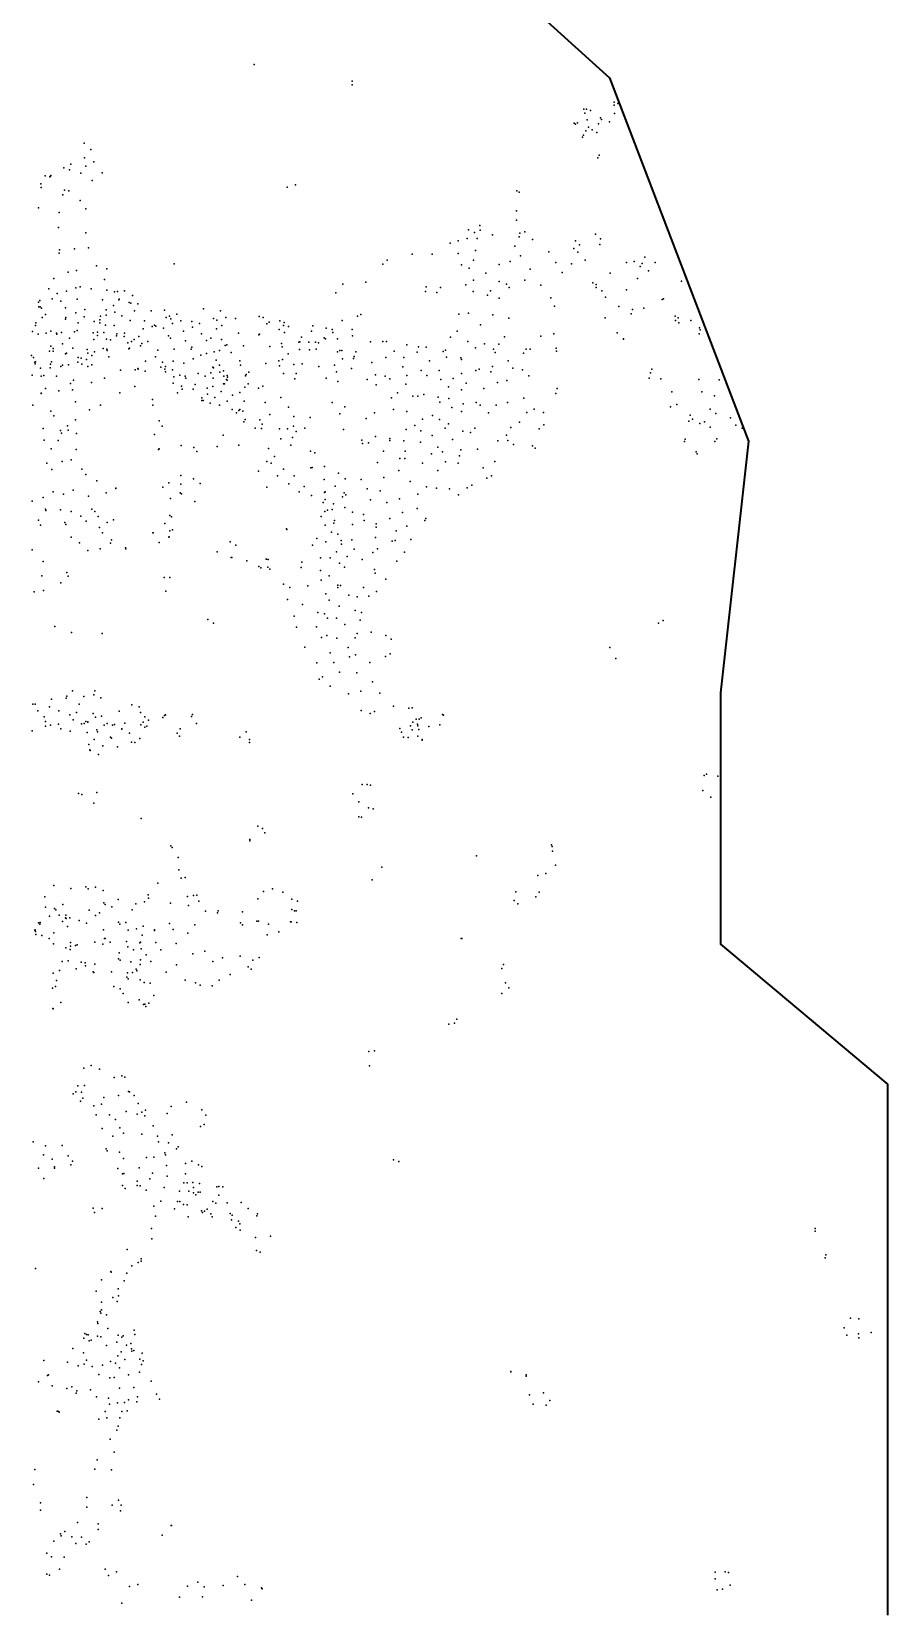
# Model space of a CAD drawing. Header units: millimetres. Extents: x -60275265 to 22802890, y -38578442 to 24337084.
# Drawn here: x 13827122 to 17730817, y 9974696 to 17158196 of the extents above; entities that cross this region are included whole.
import ezdxf

# ---------------------------------------------------------------- set-up
doc = ezdxf.new("R2010")
doc.units = ezdxf.units.MM
doc.header["$MEASUREMENT"] = 0
doc.layers.add('Outline', color=7, linetype='Continuous', true_color=0x000000)
doc.layers.add('particles', color=7, linetype='Continuous', true_color=0x000000)

msp = doc.modelspace()

# ---------------------------------------------------------------- linework, layer by layer
at = {"layer": 'Outline', "color": 3, "lineweight": 35, "true_color": 0x00ff00}
msp.add_lwpolyline([(612748, 23700101), (2261319, 23827441), (4163298, 24337084), (6191983, 23700101), (6952806, 22298647), (8220845, 21661442), (8981724, 20514820), (11010412, 21024520), (12405159, 19877851), (13419624, 18986025), (15194898, 18094026), (16462717, 16947413), (17096937, 15291091), (16969997, 14144198), (16969997, 12997517), (17730817, 12360371), (17730817, 10959081), (17730817, 9939740)], dxfattribs=at)
at = {"layer": 'particles', "color": 93, "true_color": 0x67d435}
for p in [(14842622, 17007696), (15289622, 16931696), (15289622, 16914696), (15289622, 16914696), (16484622, 16836696), (16484622, 16822696), (16500622, 16830696), (16301622, 16739696), (16317622, 16741696), (16345622, 16803696), (16350622, 16786696), (16357622, 16804696), (16361622, 16755696), (16376622, 16797696), (16421622, 16764696), (16426622, 16757696), (16462622, 16746696), (16485622, 16784696), (16307622, 16735696), (16339622, 16676696), (16344622, 16685696), (16354622, 16705696), (16367622, 16721696), (16383622, 16710696), (16404622, 16697696), (16413622, 16736696), (14066622, 16648696), (14097622, 16619696), (16415622, 16594696), (13974622, 16536696), (14000622, 16527696), (14006622, 16553696), (14068622, 16582696), (14075622, 16543696), (14110622, 16564696), (16409622, 16582696), (13869622, 16463696), (13889622, 16499696), (13910622, 16495696), (13913622, 16498696), (13914622, 16501696), (14051622, 16512696), (14103622, 16479696), (14148622, 16514696), (15031622, 16459696), (13871622, 16446696), (13970622, 16413696), (13977622, 16435696), (13996622, 16432696), (14048622, 16387696), (14992622, 16448696), (16040622, 16431696), (16050622, 16426696), (16050622, 16425696), (13858622, 16354696), (13953622, 16332696), (14074622, 16349696), (16039622, 16340696), (13949622, 16264696), (14075622, 16240696), (15819622, 16253696), (15847622, 16242696), (15871622, 16273696), (15872622, 16252696), (16038622, 16298696), (16053622, 16239696), (16077622, 16245696), (14023622, 16167696), (14087622, 16171696), (15736622, 16193696), (15773622, 16204696), (15813622, 16214696), (15859622, 16214696), (15929622, 16231696), (16031622, 16179696), (16051622, 16222696), (16112622, 16210696), (16299622, 16168696), (16307622, 16203696), (16325622, 16185696), (16399622, 16234696), (16418622, 16187696), (16422622, 16213696), (13953622, 16147696), (13954622, 16162696), (14477622, 16098696), (14477622, 16098696), (15428622, 16097696), (15449622, 16116696), (15563622, 16142696), (15653622, 16143696), (15772622, 16145696), (15787622, 16094696), (15842622, 16116696), (15851622, 16160696), (15960622, 16096696), (16010622, 16109696), (16056622, 16135696), (16185622, 16153696), (16218622, 16104696), (16289622, 16098696), (16318622, 16152696), (16351622, 16115696), (16540622, 16105696), (16575622, 16109696), (16612622, 16100696), (16623622, 16129696), (16670622, 16105696), (13928622, 16031696), (13994622, 16061696), (14032622, 16068696), (14123622, 16090696), (14160622, 16027696), (14170622, 16076696), (15822622, 16079696), (15842622, 16024696), (15899622, 16056696), (16077622, 16024696), (16101622, 16074696), (16247622, 16059696), (16465622, 16056696), (16590622, 16031696), (16603622, 16087696), (16641622, 16067696), (16791622, 16020696), (13906622, 15985696), (13944622, 15964696), (13986622, 15974696), (14028622, 15989696), (14049622, 15993696), (14099622, 15984696), (14170622, 15979696), (14205622, 15971696), (14219622, 15972696), (14250622, 15976696), (14287622, 15954696), (15214622, 15966696), (15215622, 15966696), (15247622, 16006696), (15351622, 16015696), (15624622, 15973696), (15627622, 15994696), (15675622, 15968696), (15692622, 15990696), (15807622, 16003696), (15840622, 15972696), (15906622, 15956696), (15919622, 15976696), (15960622, 16018696), (15993622, 16006696), (16005622, 15991696), (16150622, 16001696), (16387622, 16012696), (16401622, 16004696), (16401622, 15991696), (16427622, 15975696), (16540622, 15980696), (13858622, 15924696), (13860622, 15902696), (13865622, 15931696), (13866622, 15902696), (13872622, 15897696), (13920622, 15939696), (13961622, 15928696), (13981622, 15898696), (14028622, 15875696), (14035622, 15938696), (14069622, 15890696), (14150622, 15934696), (14167622, 15889696), (14200622, 15908696), (14207622, 15879696), (14225622, 15935696), (14227622, 15938696), (14272622, 15922696), (14279622, 15919696), (14296622, 15884696), (14312622, 15916696), (14372622, 15885696), (14433622, 15887696), (14611622, 15894696), (14689622, 15885696), (15959622, 15942696), (16195622, 15943696), (16211622, 15906696), (16444622, 15946696), (16505622, 15904696), (16567622, 15890696), (16619622, 15896696), (16703622, 15936696), (16708622, 15939696), (13844622, 15818696), (13847622, 15829696), (13875622, 15854696), (13890622, 15868696), (13982622, 15847696), (13983622, 15854696), (14040622, 15829696), (14067622, 15857696), (14113622, 15836696), (14138622, 15843696), (14138622, 15829696), (14141622, 15860696), (14164622, 15819696), (14167622, 15865696), (14203622, 15817696), (14239622, 15861696), (14277622, 15840696), (14342622, 15838696), (14377622, 15813696), (14388622, 15819696), (14394622, 15814696), (14428622, 15805696), (14440622, 15854696), (14456622, 15860696), (14462622, 15848696), (14470622, 15827696), (14489622, 15869696), (14507622, 15839696), (14557622, 15836696), (14560622, 15810696), (14593622, 15827696), (14656622, 15849696), (14671622, 15842696), (14694622, 15818696), (14712622, 15854696), (14757622, 15849696), (14864622, 15858696), (14883622, 15854696), (14900622, 15825696), (14910622, 15832696), (14959622, 15838696), (14975622, 15818696), (14979622, 15831696), (14999622, 15813696), (15110622, 15816696), (15170622, 15806696), (15244622, 15841696), (15313622, 15860696), (15329622, 15867696), (15776622, 15869696), (15819622, 15874696), (15874622, 15821696), (15931622, 15866696), (16003622, 15851696), (16443622, 15852696), (16443622, 15852696), (16561622, 15870696), (16762622, 15860696), (16764622, 15841696), (16775622, 15853696), (16779622, 15829696), (16833622, 15841696), (16873622, 15807696), (13831622, 15790696), (13857622, 15778696), (13893622, 15782696), (13915622, 15792696), (13941622, 15783696), (13942622, 15778696), (13963622, 15786696), (13968622, 15734696), (14000622, 15760696), (14022622, 15789696), (14035622, 15794696), (14107622, 15784696), (14110622, 15753696), (14127622, 15787696), (14127622, 15772696), (14156622, 15785696), (14169622, 15755696), (14186622, 15752696), (14214622, 15770696), (14215622, 15780696), (14249622, 15767696), (14250622, 15782696), (14266622, 15738696), (14283622, 15744696), (14294622, 15753696), (14316622, 15768696), (14330622, 15736696), (14335622, 15802696), (14357622, 15744696), (14451622, 15771696), (14461622, 15760696), (14520622, 15792696), (14529622, 15747696), (14601622, 15779696), (14624622, 15749696), (14644622, 15759696), (14670622, 15803696), (14693622, 15754696), (14770622, 15782696), (14863622, 15775696), (14866622, 15778696), (14956622, 15799696), (14966622, 15736696), (14981622, 15786696), (15045622, 15741696), (15050622, 15743696), (15058622, 15765696), (15092622, 15742696), (15104622, 15792696), (15122622, 15742696), (15135622, 15739696), (15161622, 15762696), (15168622, 15756696), (15197622, 15800696), (15201622, 15786696), (15222622, 15756696), (15289622, 15800696), (15291622, 15771696), (15373622, 15743696), (15429622, 15744696), (15445622, 15745696), (15738622, 15765696), (15768622, 15791696), (15817622, 15744696), (15892622, 15734696), (15957622, 15732696), (15983622, 15766696), (16149622, 15769696), (16208622, 15780696), (16498622, 15784696), (16526622, 15755696), (16527622, 15756696), (16872622, 15780696), (16876622, 15797696), (13827622, 15680696), (13836622, 15671696), (13909622, 15700696), (13914622, 15723696), (13925622, 15713696), (13926622, 15700696), (13982622, 15688696), (13986622, 15692696), (14015622, 15714696), (14040622, 15672696), (14053622, 15668696), (14077622, 15663696), (14080622, 15708696), (14083622, 15691696), (14102622, 15680696), (14114622, 15697696), (14154622, 15712696), (14170622, 15709696), (14172622, 15703696), (14179622, 15675696), (14271622, 15711696), (14273622, 15714696), (14324622, 15725696), (14392622, 15675696), (14402622, 15705696), (14477622, 15709696), (14555622, 15710696), (14557622, 15719696), (14563622, 15665696), (14598622, 15682696), (14624622, 15690696), (14659622, 15697696), (14669622, 15660696), (14684622, 15704696), (14709622, 15726696), (14717622, 15730696), (14737622, 15694696), (14794622, 15725696), (14913622, 15722696), (14969622, 15720696), (14971622, 15663696), (14997622, 15689696), (15049622, 15708696), (15094622, 15706696), (15124622, 15710696), (15222622, 15698696), (15233622, 15704696), (15242622, 15704696), (15245622, 15666696), (15295622, 15667696), (15298622, 15676696), (15305622, 15698696), (15442622, 15672696), (15481622, 15701696), (15525622, 15672696), (15538622, 15729696), (15586622, 15696696), (15592622, 15720696), (15627622, 15718696), (15704622, 15699696), (15715622, 15705696), (15719622, 15673696), (15785622, 15670696), (15788622, 15662696), (15851622, 15715696), (15934622, 15710696), (15941622, 15694696), (16070622, 15692696), (16082622, 15709696), (16100622, 15710696), (16219622, 15714696), (16221622, 15700696), (13829622, 15591696), (13842622, 15651696), (13843622, 15643696), (13845622, 15652696), (13868622, 15623696), (13882622, 15589696), (13912622, 15624696), (13913622, 15641696), (13918622, 15652696), (13960622, 15631696), (13968622, 15636696), (13995622, 15638696), (14038622, 15650696), (14056622, 15641696), (14083622, 15631696), (14101622, 15638696), (14232622, 15614696), (14300622, 15616696), (14311622, 15621696), (14313622, 15619696), (14345622, 15609696), (14346622, 15655696), (14416622, 15627696), (14424622, 15651696), (14435622, 15619696), (14437622, 15631696), (14438622, 15606696), (14470622, 15615696), (14473622, 15655696), (14503622, 15591696), (14521622, 15646696), (14587622, 15599696), (14644622, 15602696), (14654622, 15627696), (14656622, 15624696), (14684622, 15636696), (14686622, 15605696), (14702622, 15611696), (14719622, 15590696), (14776622, 15656696), (14779622, 15637696), (14802622, 15588696), (14806622, 15594696), (14818622, 15605696), (14895622, 15644696), (14955622, 15656696), (14957622, 15633696), (14975622, 15598696), (15023622, 15640696), (15033622, 15598696), (15061622, 15643696), (15137622, 15631696), (15209622, 15636696), (15217622, 15607696), (15286622, 15622696), (15378622, 15649696), (15396622, 15592696), (15520622, 15629696), (15538622, 15590696), (15603622, 15613696), (15629622, 15589696), (15642622, 15657696), (15685622, 15613696), (15788622, 15599696), (15853622, 15612696), (15868622, 15619696), (15922622, 15607696), (15929622, 15631696), (16000622, 15656696), (16022622, 15623696), (16065622, 15616696), (16094622, 15588696), (16649622, 15601696), (16656622, 15619696), (13871622, 15587696), (13890622, 15530696), (13941622, 15586696), (13951622, 15520696), (14005622, 15553696), (14013622, 15525696), (14018622, 15568696), (14100622, 15557696), (14160622, 15578696), (14298622, 15539696), (14473622, 15555696), (14476622, 15583696), (14510622, 15541696), (14513622, 15527696), (14527622, 15586696), (14530622, 15577696), (14564622, 15528696), (14573622, 15548696), (14619622, 15587696), (14628622, 15532696), (14653622, 15539696), (14655622, 15577696), (14691622, 15516696), (14702622, 15552696), (14704622, 15586696), (14706622, 15551696), (14716622, 15572696), (14719622, 15568696), (14721622, 15582696), (14800622, 15536696), (14815622, 15552696), (14861622, 15532696), (14882622, 15541696), (15027622, 15574696), (15171622, 15577696), (15223622, 15562696), (15357622, 15571696), (15398622, 15547696), (15440622, 15586696), (15460622, 15575696), (15534622, 15550696), (15693622, 15572696), (15728622, 15538696), (15750622, 15576696), (15787622, 15525696), (15808622, 15554696), (15889622, 15530696), (15952622, 15558696), (15994622, 15567696), (16224622, 15530696), (16643622, 15577696), (16697622, 15574696), (16870622, 15571696), (16962622, 15570696), (13833622, 15455696), (13870622, 15508696), (13871622, 15509696), (14027622, 15470696), (14141622, 15454696), (14230622, 15510696), (14378622, 15480696), (14380622, 15455696), (14492622, 15510696), (14603622, 15488696), (14604622, 15475696), (14610622, 15475696), (14629622, 15504696), (14642622, 15464696), (14662622, 15490696), (14684622, 15455696), (14719622, 15472696), (14743622, 15500696), (14777622, 15512696), (14797622, 15473696), (14892622, 15467696), (14964622, 15489696), (14999622, 15445696), (15198622, 15467696), (15255622, 15447696), (15468622, 15488696), (15496622, 15511696), (15565622, 15496696), (15589622, 15496696), (15615622, 15503696), (15681622, 15491696), (15689622, 15468696), (15730622, 15485696), (15795622, 15461696), (15854622, 15466696), (15872622, 15455696), (15945622, 15455696), (15997622, 15467696), (16072622, 15486696), (16217622, 15507696), (16741622, 15446696), (16747622, 15515696), (16770622, 15457696), (16884622, 15515696), (16941622, 15497696), (13914622, 15427696), (13929622, 15406696), (14027622, 15388696), (14091622, 15433696), (14408622, 15383696), (14742622, 15435696), (14762622, 15420696), (14772622, 15430696), (14776622, 15434696), (14791622, 15427696), (14795622, 15378696), (14801622, 15389696), (14868622, 15388696), (14914622, 15412696), (15023622, 15402696), (15097622, 15398696), (15233622, 15415696), (15353622, 15394696), (15391622, 15420696), (15478622, 15435696), (15538622, 15425696), (15610622, 15391696), (15655622, 15407696), (15687622, 15389696), (15744622, 15443696), (15787622, 15426696), (15910622, 15419696), (16052622, 15377696), (16086622, 15421696), (16119622, 15436696), (16161622, 15421696), (16824622, 15381696), (16831622, 15409696), (16841622, 15390696), (16896622, 15378696), (16922622, 15436696), (16948622, 15417696), (17014622, 15396696), (13880622, 15348696), (13959622, 15339696), (13963622, 15326696), (13991622, 15360696), (13993622, 15341696), (14031622, 15325696), (14388622, 15320696), (14423622, 15358696), (14700622, 15317696), (14847622, 15350696), (14876622, 15348696), (14879622, 15367696), (14958622, 15346696), (14964622, 15301696), (14994622, 15346696), (15017622, 15307696), (15022622, 15358696), (15033622, 15335696), (15073622, 15350696), (15250622, 15343696), (15395622, 15312696), (15461622, 15303696), (15535622, 15343696), (15575622, 15361696), (15602622, 15337696), (15654622, 15316696), (15713622, 15350696), (15728622, 15370696), (15793622, 15336696), (15828622, 15330696), (15848622, 15350696), (15993622, 15317696), (16013622, 15353696), (16142622, 15346696), (16163622, 15364696), (16874622, 15371696), (16922622, 15354696), (16952622, 15301696), (17039622, 15363696), (17068622, 15349696), (13884622, 15295696), (13916622, 15256696), (13948622, 15293696), (14030622, 15253696), (14030622, 15253696), (14406622, 15253696), (14409622, 15255696), (14509622, 15271696), (14567622, 15262696), (14580622, 15243696), (14673622, 15266696), (14772622, 15272696), (14907622, 15257696), (15009622, 15272696), (15099622, 15244696), (15119622, 15237696), (15333622, 15295696), (15336622, 15280696), (15363622, 15282696), (15432622, 15244696), (15460622, 15293696), (15525622, 15292696), (15531622, 15245696), (15601622, 15286696), (15651622, 15233696), (15679622, 15263696), (15701622, 15242696), (15746622, 15298696), (15784622, 15251696), (15860622, 15254696), (15953622, 15292696), (15999622, 15293696), (16024622, 15275696), (16111622, 15269696), (16124622, 15258696), (16804622, 15289696), (16807622, 15300696), (16858622, 15241696), (16862622, 15232696), (16943622, 15289696), (13896622, 15190696), (13919622, 15161696), (13966622, 15197696), (14007622, 15205696), (14056622, 15162696), (14900622, 15198696), (14920622, 15190696), (14935622, 15220696), (14975622, 15163696), (15100622, 15169696), (15106622, 15170696), (15162622, 15175696), (15405622, 15193696), (15501622, 15157696), (15507622, 15211696), (15529622, 15212696), (15609622, 15190696), (15680622, 15157696), (15715622, 15196696), (15773622, 15190696), (15779622, 15224696), (15886622, 15169696), (15940622, 15197696), (14074622, 15139696), (14125622, 15110696), (14453622, 15101696), (14507622, 15094696), (14508622, 15134696), (14565622, 15119696), (14596622, 15098696), (14862622, 15154696), (14948622, 15133696), (15000622, 15096696), (15024622, 15132696), (15161622, 15116696), (15211622, 15085696), (15227622, 15144696), (15257622, 15119696), (15330622, 15116696), (15434622, 15125696), (15553622, 15107696), (15834622, 15090696), (15903622, 15122696), (15924622, 15132696), (13829622, 15017696), (13880622, 15033696), (13926622, 15060696), (13973622, 15049696), (14016622, 15067696), (14087622, 15040696), (14167622, 15054696), (14211622, 15076696), (14211622, 15074696), (14425622, 15080696), (14460622, 15029696), (14504622, 15055696), (14511622, 15050696), (14572622, 15016696), (14899622, 15081696), (14900622, 15081696), (15047622, 15060696), (15070622, 15083696), (15104622, 15042696), (15162622, 15057696), (15165622, 15060696), (15165622, 15024696), (15245622, 15036696), (15253622, 15055696), (15260622, 15045696), (15357622, 15073696), (15372622, 15023696), (15417622, 15064696), (15505622, 15027696), (15588622, 15048696), (15628622, 15082696), (15674622, 15076696), (15732622, 15073696), (15774622, 15046696), (15813622, 15078696), (13891622, 14981696), (13892622, 14974696), (13958622, 14977696), (14007622, 14970696), (14052622, 14949696), (14101622, 14981696), (14116622, 14969696), (14130622, 14947696), (14457622, 14952696), (14465622, 14946696), (15148622, 14947696), (15157622, 15011696), (15164622, 14970696), (15176622, 14976696), (15198622, 14979696), (15203622, 15004696), (15255622, 14988696), (15291622, 14967696), (15340622, 14956696), (15447622, 15010696), (15519622, 14965696), (15585622, 14983696), (13858622, 14930696), (13868622, 14907696), (13978622, 14920696), (13983622, 14910696), (14076622, 14925696), (14136622, 14896696), (14150622, 14873696), (14172622, 14920696), (14200622, 14931696), (14200622, 14931696), (14380622, 14872696), (14382622, 14873696), (14434622, 14915696), (14457622, 14881696), (14470622, 14886696), (14989622, 14890696), (14991622, 14887696), (15166622, 14908696), (15194622, 14875696), (15206622, 14917696), (15208622, 14929696), (15290622, 14911696), (15343622, 14928696), (15398622, 14898696), (15399622, 14913696), (15461622, 14937696), (15489622, 14881696), (15538622, 14903696), (15621622, 14929696), (15625622, 14938696), (14008622, 14853696), (14046622, 14827696), (14140622, 14799696), (14186622, 14826696), (14192622, 14841696), (14255622, 14804696), (14256622, 14800696), (14408622, 14828696), (14453622, 14852696), (14455622, 14854696), (14733622, 14832696), (14758622, 14816696), (15108622, 14816696), (15127622, 14846696), (15169622, 14832696), (15223622, 14866696), (15238622, 14837696), (15240622, 14821696), (15287622, 14840696), (15298622, 14798696), (15396622, 14851696), (15405622, 14800696), (15472622, 14835696), (15485622, 14837696), (15557622, 14842696), (13829622, 14795696), (13880622, 14742696), (14083622, 14792696), (14673622, 14786696), (14737622, 14760696), (14740622, 14760696), (14809622, 14745696), (14897622, 14752696), (14898622, 14752696), (14906622, 14751696), (15059622, 14739696), (15145622, 14758696), (15188622, 14759696), (15218622, 14786696), (15231622, 14734696), (15266622, 14764696), (15334622, 14751696), (15383622, 14783696), (15493622, 14744696), (15527622, 14785696), (13873622, 14676696), (13988622, 14691696), (13993622, 14675696), (14432622, 14669696), (14458622, 14669696), (14863622, 14719696), (14872622, 14713696), (14905622, 14716696), (14914622, 14707696), (15056622, 14714696), (15144622, 14701696), (15148622, 14657696), (15184622, 14676696), (15254622, 14716696), (15391622, 14706696), (15394622, 14689696), (15442622, 14661696), (13839622, 14604696), (13881622, 14610696), (13961622, 14644696), (14439622, 14607696), (14976622, 14639696), (15005622, 14623696), (15086622, 14631696), (15169622, 14594696), (15223622, 14634696), (15223622, 14623696), (15236622, 14633696), (15274622, 14588696), (15341622, 14623696), (15365622, 14584696), (15400622, 14605696), (14994622, 14568696), (15063622, 14546696), (15184622, 14565696), (15229622, 14538696), (15302622, 14519696), (15312622, 14581696), (15331622, 14510696), (13933622, 14445696), (14631622, 14477696), (14657622, 14461696), (15024622, 14492696), (15035622, 14442696), (15126622, 14444696), (15133622, 14509696), (15163622, 14503696), (15176622, 14483696), (15217622, 14483696), (15256622, 14454696), (15326622, 14474696), (16686622, 14460696), (16707622, 14473696), (14009622, 14418696), (14149622, 14413696), (15149622, 14396696), (15173622, 14405696), (15219622, 14393696), (15302622, 14394696), (15311622, 14413696), (15376622, 14419696), (15443622, 14405696), (15467622, 14387696), (15073622, 14351696), (15189622, 14325696), (15271622, 14349696), (15276622, 14307696), (15304622, 14317696), (15441622, 14308696), (15462622, 14321696), (16464622, 14350696), (16491622, 14300696), (15128622, 14280696), (15206622, 14282696), (15231622, 14238696), (15310622, 14234696), (15369622, 14282696), (14013622, 14152696), (14116622, 14152696), (15138622, 14206696), (15153622, 14216696), (15189622, 14173696), (15381622, 14194696), (13832622, 14091696), (13843622, 14091696), (13909622, 14080696), (13918622, 14115696), (13984622, 14119696), (13987622, 14128696), (14044622, 14091696), (14065622, 14127696), (14111622, 14134696), (14143622, 14120696), (14284622, 14089696), (14318622, 14080696), (15272622, 14138696), (15328622, 14150696), (15415622, 14141696), (15477622, 14083696), (13855622, 14061696), (13885622, 14034696), (13890622, 14013696), (13951622, 14061696), (14002622, 14043696), (14017622, 14020696), (14032622, 14054696), (14075622, 14012696), (14083622, 14011696), (14084622, 14009696), (14108622, 14049696), (14118622, 14032696), (14146622, 14037696), (14226622, 14059696), (14324622, 14054696), (14335622, 14009696), (14343622, 14034696), (14360622, 14019696), (14425622, 14031696), (14433622, 14040696), (14438622, 14043696), (14556622, 14036696), (14560622, 14045696), (15330622, 14063696), (15371622, 14049696), (15391622, 14058696), (15547622, 14073696), (15562622, 14074696), (15566622, 14009696), (15580622, 14023696), (15594622, 14023696), (15604622, 14029696), (15701622, 14044696), (15706622, 14042696), (13829622, 13970696), (13890622, 13991696), (13913622, 13995696), (13950622, 14000696), (13961622, 13979696), (14003622, 13969696), (14054622, 14002696), (14067622, 14004696), (14080622, 13963696), (14125622, 13974696), (14127622, 13966696), (14158622, 13996696), (14172622, 14004696), (14186622, 13941696), (14192622, 13936696), (14196622, 13996696), (14205622, 13999696), (14239622, 13979696), (14239622, 13978696), (14252622, 14005696), (14274622, 13960696), (14325622, 13998696), (14344622, 13986696), (14353622, 13991696), (14491622, 13960696), (14502622, 13946696), (14505622, 13979696), (14579622, 14003696), (14777622, 13941696), (14805622, 13965696), (15507622, 13980696), (15514622, 13964696), (15523622, 13941696), (15544622, 13940696), (15555622, 13993696), (15563622, 13975696), (15587622, 14000696), (15589622, 13992696), (15589622, 13946696), (15593622, 13976696), (15638622, 13990696), (15689622, 13997696), (14088622, 13908696), (14092622, 13884696), (14094622, 13880696), (14113622, 13930696), (14152622, 13901696), (14219622, 13897696), (14283622, 13918696), (14297622, 13916696), (14321622, 13935696), (14820622, 13917696), (14821622, 13931696), (15608622, 13931696), (15608622, 13928696), (14132622, 13862696), (15334622, 13726696), (15358622, 13726696), (15372622, 13723696), (16894622, 13767696), (16905622, 13772696), (16956622, 13764696), (14041622, 13685696), (14056622, 13679696), (14125622, 13689696), (15292622, 13683696), (16888622, 13698696), (16924622, 13668696), (14111622, 13640696), (15319622, 13578696), (15320622, 13647696), (15332622, 13577696), (15364622, 13619696), (15384622, 13615696), (14327622, 13571696), (14858622, 13536696), (14880622, 13524696), (14890622, 13505696), (14462622, 13446696), (14468622, 13438696), (14822622, 13474696), (14822622, 13469696), (16198622, 13450696), (16201622, 13443696), (14495622, 13392696), (15856622, 13400696), (16203622, 13421696), (14499622, 13336696), (14509622, 13298696), (14528622, 13302696), (15380622, 13291696), (15424622, 13348696), (16135622, 13310696), (16172622, 13319696), (16216622, 13357696), (13929622, 13265696), (14006622, 13251696), (14074622, 13259696), (14085622, 13249696), (14119622, 13257696), (14153622, 13242696), (14358622, 13223696), (14403622, 13276696), (14403622, 13276696), (14566622, 13220696), (14580622, 13221696), (14885622, 13237696), (14926622, 13250696), (14973622, 13234696), (16036622, 13236696), (16141622, 13235696), (13887622, 13214696), (13891622, 13166696), (13932622, 13160696), (13938622, 13154696), (13969622, 13178696), (14090622, 13153696), (14156622, 13186696), (14162622, 13179696), (14193622, 13167696), (14222622, 13201696), (14286622, 13154696), (14302622, 13181696), (14342622, 13190696), (14360622, 13207696), (14461622, 13184696), (14538622, 13215696), (14543622, 13174696), (14590622, 13194696), (14620622, 13148696), (14678622, 13150696), (14858622, 13204696), (15014622, 13203696), (15014622, 13155696), (15026622, 13150696), (15034622, 13149696), (15040622, 13193696), (16028622, 13197696), (16045622, 13182696), (16126622, 13213696), (13858622, 13094696), (13864622, 13088696), (13866622, 13097696), (13909622, 13125696), (13953622, 13130696), (13968622, 13101696), (13982622, 13117696), (13983622, 13130696), (13985622, 13114696), (13991622, 13078696), (14002622, 13118696), (14044622, 13106696), (14078622, 13093696), (14118622, 13128696), (14136622, 13140696), (14224622, 13098696), (14229622, 13088696), (14256622, 13097696), (14335622, 13080696), (14456622, 13091696), (14572622, 13086696), (14674622, 13141696), (14780622, 13094696), (14789622, 13145696), (14789622, 13086696), (14854622, 13103696), (14862622, 13103696), (14907622, 13089696), (15008622, 13099696), (15010622, 13100696), (15037622, 13097696), (13841622, 13061696), (13843622, 13063696), (13845622, 13055696), (13847622, 13041696), (13873622, 13037696), (13907622, 13023696), (13928622, 13049696), (14005622, 13005696), (14116622, 13006696), (14155622, 13063696), (14160622, 13023696), (14162622, 13023696), (14185622, 13006696), (14260622, 13010696), (14267622, 13061696), (14305622, 13067696), (14320622, 13004696), (14323622, 13006696), (14331622, 13039696), (14387622, 13063696), (14388622, 13060696), (14394622, 13005696), (14473622, 13064696), (14539622, 13047696), (14901622, 13040696), (14955622, 13053696), (15786622, 13024696), (15789622, 13023696), (15789622, 13023696), (13927622, 12999696), (13983622, 12981696), (14003622, 12973696), (14004622, 12989696), (14027622, 12992696), (14034622, 12995696), (14152622, 12997696), (14224622, 12930696), (14226622, 12958696), (14266622, 12986696), (14291622, 12971696), (14327622, 12976696), (14349622, 12949696), (14416622, 12972696), (14486622, 13001696), (14562622, 12954696), (14617622, 12965696), (14698622, 12935696), (14778622, 12943696), (14865622, 12936696), (13925622, 12866696), (13954622, 12877696), (13967622, 12918696), (13993622, 12921696), (14030622, 12885696), (14053622, 12916696), (14071622, 12913696), (14073622, 12899696), (14108622, 12872696), (14108622, 12872696), (14111622, 12869696), (14116622, 12907696), (14192622, 12871696), (14231622, 12924696), (14265622, 12867696), (14279622, 12917696), (14287622, 12869696), (14304622, 12884696), (14307622, 12876696), (14322622, 12905696), (14324622, 12926696), (14370622, 12919696), (14440622, 12870696), (14487622, 12904696), (14654622, 12919696), (14733622, 12859696), (14814622, 12894696), (14828622, 12884696), (14836622, 12925696), (15971622, 12887696), (15979622, 12905696), (13923622, 12797696), (13936622, 12805696), (13940622, 12832696), (14202622, 12804696), (14231622, 12794696), (14262622, 12847696), (14267622, 12840696), (14322622, 12835696), (14340622, 12823696), (14368622, 12820696), (14528622, 12834696), (14574622, 12821696), (14595622, 12810696), (14650622, 12808696), (14683622, 12834696), (15988622, 12821696), (16004622, 12799696), (13961622, 12732696), (14244622, 12772696), (14267622, 12732696), (14318622, 12744696), (14338622, 12722696), (14344622, 12724696), (14362622, 12728696), (14385622, 12764696), (15972622, 12772696), (13924622, 12704696), (13926622, 12702696), (14348622, 12713696), (15766622, 12655696), (15730622, 12633696), (15755622, 12638696), (15365622, 12508696), (15391622, 12512696), (14065622, 12433696), (14099622, 12445696), (14137622, 12427696), (15368622, 12443696), (14203622, 12389696), (14238622, 12398696), (14252622, 12391696), (14017622, 12316696), (14028622, 12324696), (14038622, 12352696), (14055622, 12323696), (14060622, 12296696), (14068622, 12353696), (14157622, 12299696), (14223622, 12308696), (14269622, 12326696), (14273622, 12324696), (14294622, 12307696), (14050622, 12282696), (14111622, 12261696), (14122622, 12220696), (14146622, 12268696), (14182622, 12220696), (14258622, 12235696), (14309622, 12223696), (14313622, 12271696), (14330622, 12231696), (14343622, 12215696), (14346622, 12241696), (14445622, 12225696), (14463622, 12257696), (14534622, 12277696), (14603622, 12243696), (14622622, 12218696), (14149622, 12158696), (14210622, 12199696), (14230622, 12160696), (14381622, 12170696), (14597622, 12166696), (14614622, 12175696), (13834622, 12097696), (13890622, 12079696), (13967622, 12080696), (14197622, 12122696), (14246622, 12136696), (14329622, 12131696), (14401622, 12122696), (14406622, 12096696), (14452622, 12092696), (14468622, 12128696), (14495622, 12073696), (13881622, 12038696), (13921622, 12017696), (13994622, 12032696), (14014622, 12009696), (14167622, 12065696), (14172622, 12056696), (14228622, 12050696), (14246622, 12020696), (14351622, 12025696), (14385622, 12027696), (14434622, 12046696), (14438622, 12038696), (14487622, 12064696), (14529622, 11997696), (14558622, 12008696), (15477622, 12014696), (15502622, 12007696), (13858622, 11976696), (13882622, 11929696), (13931622, 11982696), (13931622, 11977696), (14006622, 11991696), (14220622, 11975696), (14241622, 11950696), (14247622, 11952696), (14317622, 11978696), (14366622, 11928696), (14379622, 11954696), (14442622, 11988696), (14445622, 11940696), (14529622, 11950696), (14588622, 11992696), (14604622, 11984696), (14242622, 11897696), (14254622, 11884696), (14308622, 11917696), (14308622, 11898696), (14322622, 11896696), (14349622, 11876696), (14431622, 11889696), (14501622, 11871696), (14521622, 11909696), (14537622, 11909696), (14544622, 11872696), (14562622, 11911696), (14565622, 11864696), (14566622, 11888696), (14576622, 11855696), (14587622, 11867696), (14593622, 11906696), (14595622, 11867696), (14671622, 11892696), (14681622, 11893696), (14681622, 11854696), (14699622, 11892696), (14108622, 11794696), (14149622, 11793696), (14385622, 11803696), (14416622, 11826696), (14479622, 11791696), (14493622, 11824696), (14503622, 11825696), (14520622, 11811696), (14537622, 11810696), (14601622, 11782696), (14628622, 11789696), (14653622, 11824696), (14667622, 11817696), (14719622, 11818696), (14783622, 11820696), (14815622, 11792696), (14114622, 11775696), (14392622, 11758696), (14541622, 11755696), (14607622, 11774696), (14615622, 11780696), (14645622, 11769696), (14651622, 11755696), (14732622, 11770696), (14739622, 11741696), (14742622, 11762696), (14771622, 11735696), (14776622, 11722696), (14854622, 11759696), (14857622, 11768696), (14373622, 11701696), (14376622, 11655696), (14759622, 11706696), (14778622, 11694696), (14848622, 11661696), (14917622, 11667696), (17400622, 11690696), (17401622, 11702696), (17401622, 11689696), (14263622, 11606696), (14853622, 11601696), (14870622, 11594696), (17446622, 11568696), (17446622, 11568696), (17449622, 11582696), (13845622, 11519696), (14189622, 11505696), (14190622, 11503696), (14261622, 11498696), (14284622, 11531696), (14313622, 11547696), (14326622, 11563696), (14326622, 11552696), (14145622, 11467696), (14221622, 11427696), (14249622, 11463696), (14122622, 11416696), (14146622, 11365696), (14198622, 11387696), (14217622, 11369696), (14223622, 11394696), (14139622, 11323696), (14143622, 11316696), (14145622, 11330696), (14168622, 11308696), (17562622, 11292696), (17599622, 11290696), (14070622, 11223696), (14078622, 11219696), (14085622, 11217696), (14127622, 11276696), (14128622, 11210696), (14129622, 11269696), (14143622, 11207696), (14174622, 11246696), (14222622, 11215696), (14239622, 11206696), (14245622, 11212696), (14295622, 11238696), (14298622, 11219696), (17532622, 11248696), (17545622, 11215696), (17598622, 11221696), (17656622, 11228696), (14015622, 11155696), (14063622, 11134696), (14065622, 11201696), (14089622, 11189696), (14098622, 11192696), (14099622, 11192696), (14169622, 11168696), (14215622, 11184696), (14236622, 11139696), (14259622, 11170696), (14279622, 11177696), (14283622, 11153696), (14284622, 11143696), (14293622, 11145696), (17599622, 11203696), (13882622, 11100696), (13990622, 11092696), (14039622, 11076696), (14066622, 11083696), (14078622, 11101696), (14103622, 11073696), (14150622, 11079696), (14186622, 11095696), (14209622, 11088696), (14220622, 11121696), (14228622, 11066696), (14252622, 11105696), (14321622, 11106696), (14328622, 11082696), (14331622, 11133696), (14336622, 11099696), (13858622, 11002696), (13900622, 11031696), (13904622, 11034696), (14134622, 11036696), (14183622, 11021696), (14203622, 11022696), (14269622, 11034696), (14319622, 11046696), (14372622, 11005696), (16013622, 11049696), (16013622, 11048696), (16082622, 11035696), (16082622, 11029696), (13920622, 10985696), (13987622, 10972696), (14010622, 10979696), (14030622, 10951696), (14033622, 10962696), (14096622, 10966696), (14123622, 10934696), (14177622, 10928696), (14228622, 10974696), (14269622, 10920696), (14293622, 10976696), (14310622, 10934696), (14396622, 10946696), (14410622, 10923696), (16097622, 10943696), (16162622, 10952696), (13943622, 10869696), (13950622, 10868696), (13952622, 10865696), (14162622, 10867696), (14182622, 10901696), (14219622, 10907696), (14238622, 10868696), (14251622, 10909696), (14263622, 10871696), (14307622, 10912696), (16114622, 10900696), (16173622, 10896696), (16190622, 10917696), (14134622, 10832696), (14170622, 10838696), (14215622, 10782696), (14221622, 10801696), (14230622, 10838696), (14185622, 10741696), (14126622, 10647696), (14204622, 10682696), (13841622, 10603696), (14115622, 10604696), (14191622, 10602696), (13836622, 10535696), (13867622, 10451696), (13868622, 10418696), (14079622, 10475696), (14079622, 10431696), (14195622, 10441696), (14223622, 10463696), (14235622, 10441696), (14037622, 10362696), (14131622, 10355696), (14233622, 10414696), (14464622, 10348696), (14465622, 10348696), (13929622, 10276696), (13958622, 10310696), (13962622, 10300696), (13978622, 10320696), (14010622, 10296696), (14054622, 10295696), (14089622, 10273696), (14130622, 10330696), (14422622, 10304696), (14422622, 10303696), (13896622, 10221696), (13918622, 10205696), (13976622, 10203696), (14028622, 10265696), (14076622, 10263696), (13954622, 10148696), (14163622, 10149696), (14214622, 10137696), (16945622, 10135696), (16990622, 10137696), (17005622, 10133696), (13897622, 10126696), (13909622, 10121696), (14177622, 10120696), (14274622, 10070696), (14312622, 10078696), (14538622, 10071696), (14585622, 10090696), (14614622, 10068696), (14701622, 10074696), (14766622, 10115696), (14800622, 10079696), (14875622, 10064696), (14879622, 10059696), (16944622, 10104696), (16977622, 10057696), (17013622, 10076696), (14239622, 9994696), (14501622, 10021696), (14606622, 10023696), (14830622, 10007696), (16953622, 10055696)]:
    msp.add_point(p, dxfattribs=at)

doc.saveas('drawing.dxf')
